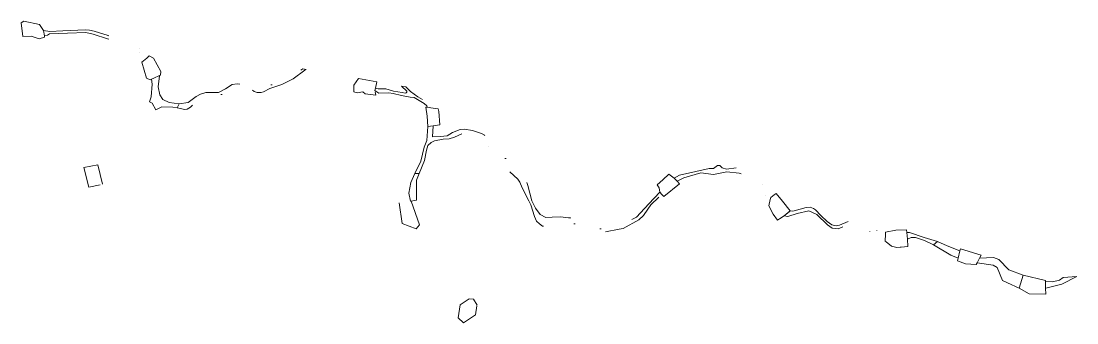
# Model space of a CAD drawing. Header units: metres. Extents: x 534757 to 556231, y 1832948 to 1850503.
# Drawn here: x 534757 to 539576, y 1844331 to 1845709 of the extents above; entities that cross this region are included whole.
import ezdxf

# ---------------------------------------------------------------- set-up
doc = ezdxf.new("R2010")
doc.units = ezdxf.units.M
doc.header["$MEASUREMENT"] = 0
doc.linetypes.add('DGN Style 4', pattern=[602.615279, 301.11944, -150.55972, 0.376399, -150.55972])
doc.layers.add('Level 30', color=7, linetype='Continuous', lineweight=0)

msp = doc.modelspace()

# ---------------------------------------------------------------- linework, layer by layer
at = {"layer": 'Level 30', "color": 5, "linetype": 'DGN Style 4', "lineweight": 13}
for p, q in [((534860.17, 1845665.91), (534863.93, 1845641.16)), ((535330.78, 1845540.17), (535342.1, 1845549.74)), ((535362.46, 1845448.53), (535388.5814, 1845460.0966)), ((536371.96, 1845392.5), (536374.33, 1845402.48)), ((535469.78, 1845312.54), (535478.14, 1845331.2)), ((536611.55, 1845315.4), (536628.19, 1845313.24)), ((536613.27, 1845227.16), (536637.5, 1845230.63)), ((536554.76, 1845013.27), (536574.7, 1845013.27)), ((537737.64, 1844991.2), (537751.72, 1844977.68)), ((537672.56, 1844927.8), (537681.52, 1844917.97)), ((536534.13, 1844887.12), (536538.09, 1844887.66)), ((538240.38, 1844820.63), (538258.6841, 1844835.633)), ((538258.6841, 1844835.633), (538266.94, 1844842.4)), ((538700.35, 1844704.57), (538702.48, 1844735.74)), ((538799.74, 1844743.86), (538802.41, 1844713.2)), ((538921.41, 1844688.11), (538939.93, 1844703.22)), ((539034.49, 1844627.19), (539042.16, 1844659.88)), ((539120.63, 1844604.78), (539132, 1844627.33)), ((539312.93, 1844490.5), (539330.99, 1844548.68)), ((539432.71, 1844519.63), (539433.26, 1844489.73))]:
    msp.add_line(p, q, dxfattribs=at)
at = {"layer": 'Level 30', "color": 5, "linetype": 'DGN Style 4', "lineweight": 13, "flags": 128}
for points in [[(534863.93, 1845641.16), (534864.37, 1845635.11), (534839.38, 1845627.21), (534802.95, 1845639.38), (534765.78, 1845638.25), (534757.43, 1845701.32), (534769.95, 1845708.76), (534840.63, 1845693.22), (534860.17, 1845665.91)], [(534860.17, 1845665.91), (534888.63, 1845661.32), (534948.44, 1845665.09), (535050.49, 1845669.1), (535069.65, 1845667.87), (535090.23, 1845663.34), (535154.61, 1845643.31), (535171.75, 1845635.35), (535219.1, 1845618.79), (535296.51, 1845584.96), (535317.24, 1845574.04), (535330.57, 1845564.03), (535342.1, 1845549.74)], [(534863.93, 1845641.16), (534877.66, 1845644.1), (534886.97, 1845650.68), (534968.93, 1845653.04), (535052.62, 1845656.11), (535085.91, 1845649.62), (535152.42, 1845628.04), (535227.81, 1845602.99), (535254.86, 1845590.59), (535317.74, 1845554.66), (535330.78, 1845540.17)], [(535330.78, 1845540.17), (535308.51, 1845521.34), (535329.6, 1845448.28), (535345.77, 1845441.14), (535352.33, 1845444.04), (535362.46, 1845448.53)], [(535342.1, 1845549.74), (535362.35, 1845539.23), (535395.08, 1845479), (535393.73, 1845462.38), (535388.86, 1845460.22), (535388.5814, 1845460.0966)], [(535478.14, 1845331.2), (535520.15, 1845337.68), (535556.36, 1845364.81), (535576.86, 1845375.87), (535601.24, 1845383.24), (535658.7, 1845383.12), (535690.21, 1845399), (535720.11, 1845419.03), (535744.27, 1845421.77), (535798.79, 1845416.07), (535829.34, 1845403.05), (535851.32, 1845400.36), (535898.63, 1845417.65), (535947.31, 1845434.81), (535986.57, 1845451.5), (536011.09, 1845469.28), (536043.46, 1845490.41), (536058.96, 1845487.72), (536052.84, 1845484.6), (535998.51, 1845445.13), (535946.99, 1845419.23), (535892.15, 1845400.98), (535863.23, 1845386.37), (535852.31, 1845383.46), (535834.81, 1845383), (535820.89, 1845388.07), (535798.5, 1845402.34), (535788.82, 1845405.14), (535775.4, 1845404.38), (535738.09, 1845402.18), (535715.35, 1845395.86), (535690.02, 1845384.87), (535669.56, 1845373.2), (535652.02, 1845370.4), (535612.28, 1845371.42), (535590.1, 1845369.93), (535566.77, 1845358.11), (535530.83, 1845315.39), (535514.77, 1845306.99), (535505.01, 1845305.8), (535469.78, 1845312.54)], [(535362.46, 1845448.53), (535352.65, 1845444.18), (535354.87, 1845421.23), (535350.32, 1845362.75), (535343.03, 1845340.01), (535355.28, 1845335), (535371.77, 1845304.58), (535399.09, 1845317.08), (535449.92, 1845315.54), (535469.78, 1845312.54)], [(535388.5814, 1845460.0966), (535389.04, 1845458.96), (535383.69, 1845408.37), (535390.85, 1845372.28), (535404.86, 1845350.25), (535432.86, 1845337.45), (535478.14, 1845331.2)], [(536374.33, 1845402.48), (536381.21, 1845431.54), (536298.07, 1845446.15), (536276.59, 1845415.92), (536276.59, 1845385.64), (536290.92, 1845381.91), (536316.44, 1845385.79), (536327.33, 1845376.24), (536376.32, 1845370.49), (536371.96, 1845392.5)], [(536371.96, 1845392.5), (536390.39, 1845380.62), (536435.2, 1845381.16), (536454.85, 1845378.41), (536493.61, 1845369.29), (536532.97, 1845361.97), (536551.06, 1845360.04), (536596.5, 1845333.19), (536609.11, 1845321.75), (536611.55, 1845315.4)], [(536374.33, 1845402.48), (536387.31, 1845399.13), (536401.19, 1845399.44), (536421.62, 1845399.67), (536456.59, 1845389.28), (536496.4, 1845383.58), (536510.8, 1845380.39), (536514.81, 1845381.44), (536517.46, 1845384.37), (536517.49, 1845389.31), (536493.58, 1845412.17), (536512.81, 1845408.82), (536534.88, 1845387.44), (536567.54, 1845362.76), (536606.41, 1845342.12), (536620.55, 1845328.13), (536628.19, 1845313.24)], [(536611.55, 1845315.4), (536604.02, 1845316.38), (536611.31, 1845274.83), (536613.27, 1845227.16)], [(536637.5, 1845230.63), (536668.26, 1845235.05), (536664.38, 1845295.48), (536660.72, 1845309.02), (536628.19, 1845313.24)], [(536637.5, 1845230.63), (536635.03, 1845181.26), (536671.26, 1845182.14), (536702.12, 1845185.12), (536725.62, 1845199.65), (536760.65, 1845213.57), (536779.88, 1845215.21), (536817.67, 1845210.26), (536858.82, 1845195.53), (536871.74, 1845188.87), (536883.27, 1845177.89), (536886.34, 1845172.68), (536904.09, 1845142.53), (536931.04, 1845098.22), (536944.44, 1845086.64), (536960.72, 1845089.59), (536986.2, 1845064.08), (536995.05, 1845042.97), (537016.42, 1845025.58), (537036.78, 1845011.36), (537058.57, 1844991.65), (537069.87, 1844957.99), (537088.67, 1844888.19), (537105.54, 1844854.4), (537127.17, 1844826.84), (537152.76, 1844812.67), (537181.89, 1844814.09), (537219.04, 1844814.94), (537255.97, 1844811.49), (537262.64, 1844810.44), (537275.35, 1844806.62), (537287.16, 1844799.8), (537314.9566, 1844775.8695), (537318.22, 1844773.06), (537321.2632, 1844772.1023), (537356.16, 1844761.12), (537399.21, 1844760.78), (537501.54, 1844780.97), (537565.86, 1844814.31), (537584.47, 1844834.41), (537622.51, 1844875.49), (537672.56, 1844927.8)], [(536554.76, 1845013.27), (536581.09, 1845069.78), (536596.64, 1845132.9), (536609.66, 1845163.34), (536610.85, 1845184.45), (536613.27, 1845227.16)], [(536574.7, 1845013.27), (536599.27, 1845072.46), (536607.17, 1845120.27), (536614.46, 1845140.51), (536628.82, 1845154.45), (536644.23, 1845162.33), (536683.13, 1845169.53), (536711.63, 1845171.25), (536735.31, 1845178.79), (536768.9, 1845195.03), (536781, 1845199.15), (536801.16, 1845199.9), (536819.85, 1845196.89), (536857.18, 1845179.95), (536873.19, 1845167.52), (536886.34, 1845145.12), (536891.89, 1845135.66), (536910.4, 1845100.02), (536936.65, 1845069.64), (536981.72, 1845026.37), (537024.44, 1844987.57), (537033.72, 1844974.37), (537044.26, 1844948.35), (537074.23, 1844888.96), (537084.49, 1844870.28), (537101.15, 1844817.43), (537109.04, 1844795.39), (537122.77, 1844784.08), (537137.18, 1844773.21), (537138.5035, 1844773.1388), (537140.9, 1844773.01), (537172.4, 1844781.45), (537215.75, 1844798.19), (537244.96, 1844800.96), (537265.84, 1844795.37), (537302.94, 1844771.07), (537329.88, 1844754.86), (537348.26, 1844749.14), (537401.42, 1844742.53), (537416.3291, 1844745.4598), (537486.9883, 1844759.3452), (537504.62, 1844762.81), (537576.43, 1844802.2), (537597.54, 1844821.89), (537601.33, 1844825.43), (537632.23, 1844869.85), (537681.52, 1844917.97)], [(535129.27, 1844964.26), (535107.47, 1845052.74), (535043.66, 1845040.36), (535066.24, 1844951.34), (535129.27, 1844964.26)], [(537737.64, 1844991.2), (537761.79, 1845005.57), (537836.89, 1845022.65), (537897.17, 1845036.22), (537916.95, 1845036.46), (537936.44, 1845050.21), (537947.21, 1845049.94), (537957.76, 1845038.47), (537977.56, 1845032.6), (538023.61, 1845039.08), (538045.57, 1845040.09), (538061.32, 1845036.6), (538085.5, 1845021.54), (538126.18, 1844978.26), (538194.69, 1844915.18)], [(536534.13, 1844887.12), (536527.31, 1844923.86), (536535.95, 1844972.89), (536554.76, 1845013.27)], [(536538.09, 1844887.66), (536561.37, 1844890.82), (536562.16, 1844983.06), (536574.7, 1845013.27)], [(537672.56, 1844927.8), (537669.19, 1844948.1), (537660.5, 1844962.11), (537686.84, 1844983.7), (537713.96, 1845010.87), (537737.64, 1844991.2)], [(537751.72, 1844977.68), (537782.12, 1844993.32), (537859.31, 1845015.67), (537918.35, 1845009.01), (537977.85, 1845021.35), (538034.02, 1845015.33), (538067.18, 1845001.34), (538095.47, 1844974.89), (538176.93, 1844894.32)], [(537751.72, 1844977.68), (537762.29, 1844965.52), (537690.56, 1844908.05), (537685.44, 1844913.67), (537681.52, 1844917.97)], [(538176.93, 1844894.32), (538170, 1844865.52), (538189.61, 1844826.9), (538209.52, 1844800.31), (538210.2, 1844800.76), (538219.15, 1844806.65), (538240.38, 1844820.63)], [(538176.93, 1844894.32), (538179.04, 1844903.1), (538194.69, 1844915.18)], [(538194.69, 1844915.18), (538204.06, 1844922.42), (538232.87, 1844887.63), (538266.94, 1844842.4)], [(536538.09, 1844887.66), (536575.2, 1844779.32), (536560.33, 1844760.27), (536497.32, 1844785.47), (536482.43, 1844880.09), (536534.13, 1844887.12)], [(538240.38, 1844820.63), (538256.39, 1844817.21), (538299.38, 1844830.34), (538352.53, 1844843.44), (538389.2, 1844826.11), (538437.32, 1844778.27), (538459.47, 1844763.5), (538486.55, 1844761.29), (538525.26, 1844776.28), (538553.69, 1844786.94), (538586.2, 1844787.84), (538618.53, 1844775.6), (538634.27, 1844763.5), (538629.13, 1844742.94), (538655.13, 1844738.36), (538679.33, 1844714.05), (538700.35, 1844704.57)], [(538266.94, 1844842.4), (538279.69, 1844841.86), (538313.57, 1844850.98), (538340.23, 1844858.15), (538358.14, 1844858.94), (538373.64, 1844853.65), (538383.4, 1844847.86), (538407.82, 1844822.07), (538436.26, 1844794.01), (538457.16, 1844779.21), (538477.08, 1844774.63), (538492.14, 1844777.39), (538546.03, 1844800.76), (538582.58, 1844804.75), (538625.05, 1844789.08), (538675.01, 1844741.19), (538702.48, 1844735.74)], [(538240.38, 1844820.63), (538254.61, 1844832.29), (538258.6841, 1844835.633)], [(538258.6841, 1844835.633), (538260.74, 1844837.32), (538266.94, 1844842.4)], [(538702.48, 1844735.74), (538703.16, 1844745.63), (538749.28, 1844754.13), (538798.71, 1844755.75), (538799.74, 1844743.86)], [(538802.41, 1844713.2), (538805.23, 1844680.68), (538773.55, 1844677.29), (538769.95, 1844676.9), (538754.96, 1844675.3), (538730.64, 1844681.48), (538705.06, 1844700.98), (538700.35, 1844704.57)], [(538799.74, 1844743.86), (538811.96, 1844743.75), (538878.77, 1844720.4), (538939.93, 1844703.22)], [(538802.41, 1844713.2), (538819.72, 1844721.57), (538839.6, 1844721.25), (538880.16, 1844707.25), (538921.41, 1844688.11)], [(538939.93, 1844703.22), (538984.65, 1844683.12), (539042.16, 1844659.88)], [(538921.41, 1844688.11), (539000.54, 1844641.27), (539034.49, 1844627.19)], [(539132, 1844627.33), (539138.65, 1844640.53), (539044.44, 1844669.57), (539042.16, 1844659.88)], [(539034.49, 1844627.19), (539031.68, 1844615.21), (539067.83, 1844601.6), (539116.99, 1844597.56), (539120.63, 1844604.78)], [(539120.63, 1844604.78), (539193.85, 1844594.77), (539212.39, 1844583.87), (539236.42, 1844525.12), (539258.8, 1844514.18), (539312.93, 1844490.5)], [(539132, 1844627.33), (539195.87, 1844629.37), (539220.3, 1844620.56), (539265.9, 1844573.91), (539330.99, 1844548.68)], [(539330.99, 1844548.68), (539432.62, 1844524.47), (539432.71, 1844519.63)], [(539432.71, 1844519.63), (539465.05, 1844519.56), (539497.28, 1844526.74), (539513.34, 1844539), (539576.14, 1844543.16), (539506.98, 1844508.67), (539433.26, 1844489.73)], [(539433.26, 1844489.73), (539433.75, 1844463.01), (539358.15, 1844463.53), (539312.93, 1844490.5)], [(536838.59, 1844412.4), (536821.53, 1844439.65), (536802.38, 1844440.83), (536761.07, 1844413.67), (536752.96, 1844355.03), (536776.27, 1844331.45), (536831.52, 1844368.16), (536838.59, 1844412.4)]]:
    msp.add_lwpolyline(points, dxfattribs=at)

doc.saveas('drawing.dxf')
